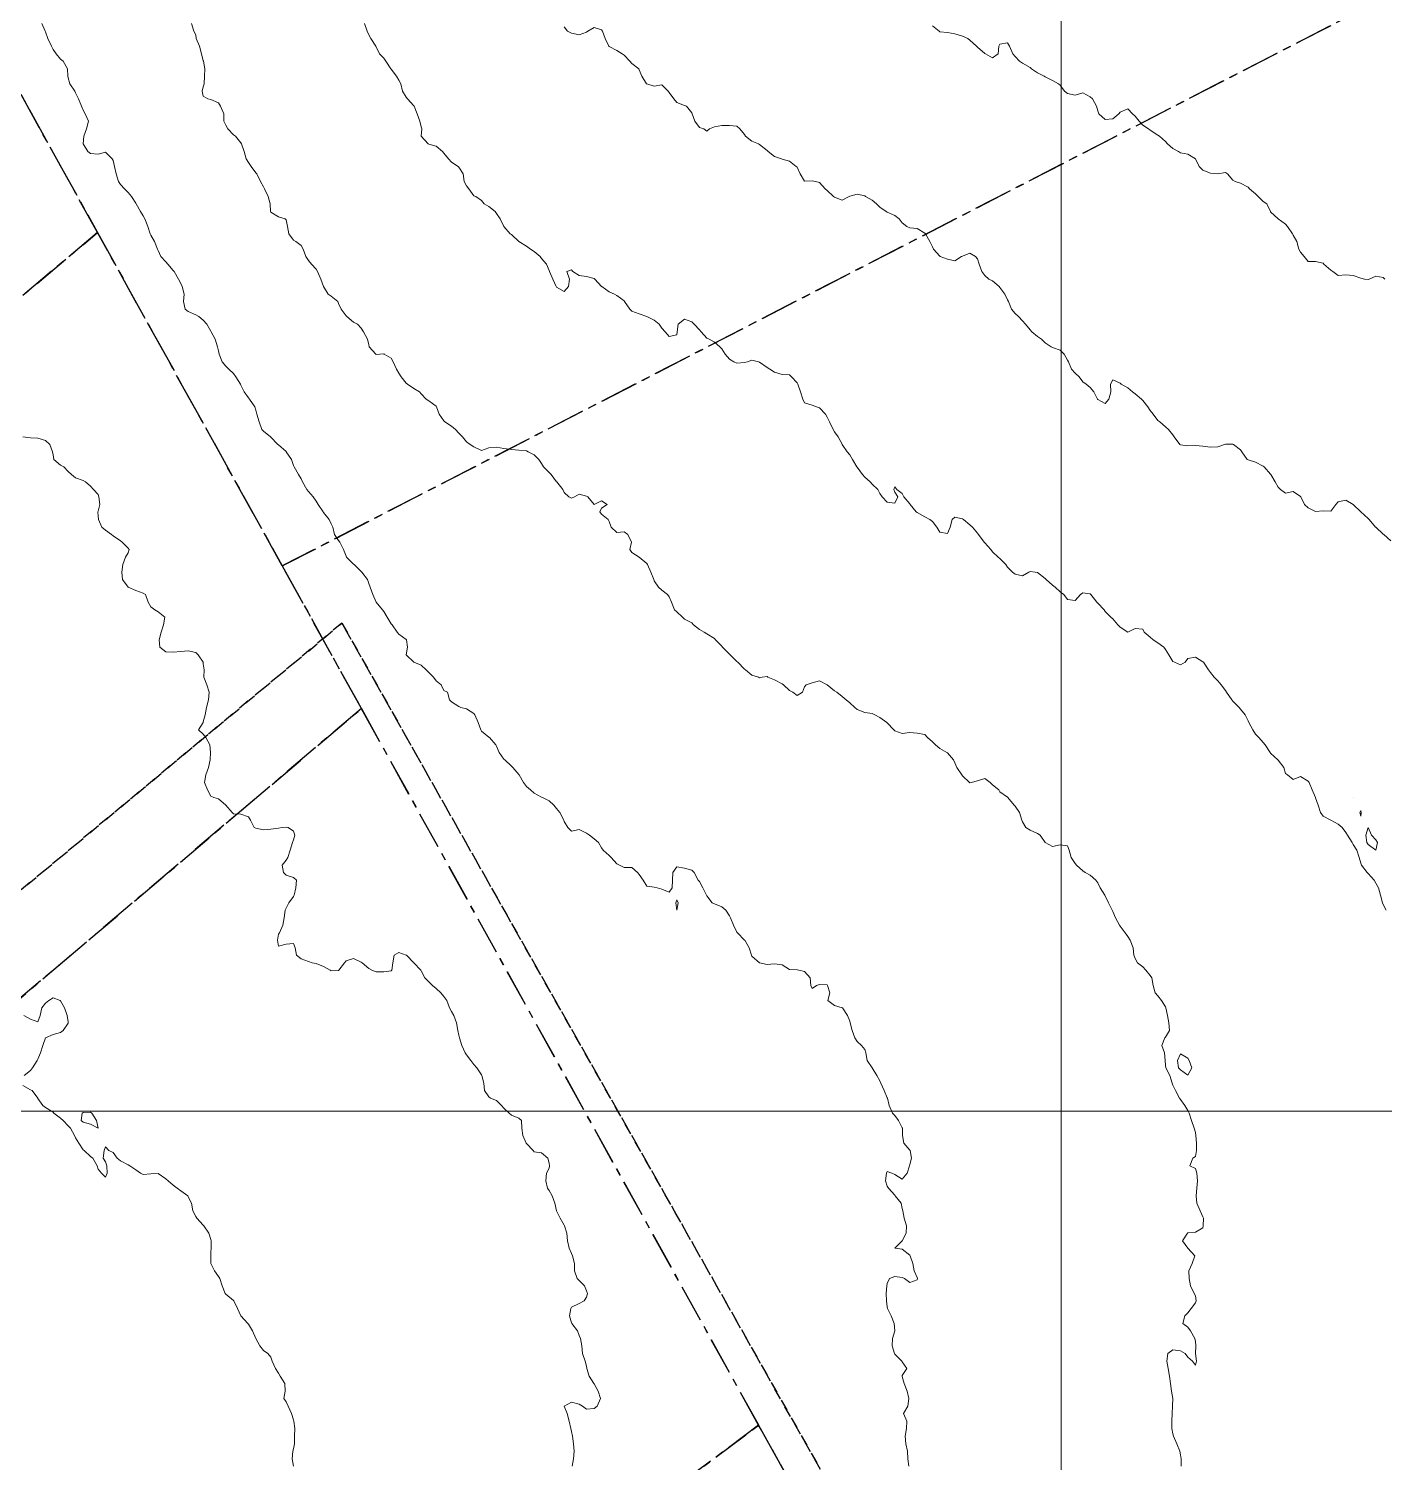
# Model space of a CAD drawing. Header units: centimetres. Extents: x 0 to 642158, y -847 to 649707.
# Drawn here: x 616598.1 to 616688.3, y 620064 to 620159.4 of the extents above; entities that cross this region are included whole.
import ezdxf

# ---------------------------------------------------------------- set-up
doc = ezdxf.new("R2010")
doc.units = ezdxf.units.CM
doc.header["$MEASUREMENT"] = 0
doc.linetypes.add('CENTERX2', pattern=[4, 2.5, -0.5, 0.5, -0.5])
doc.linetypes.add('JIS_02_0.7', pattern=[1.35, 0.75, -0.6])
for name, color, linetype, lineweight in [('MEV_grille', 254, 'Continuous', 9), ('WAL_parcellaire agricole', 7, 'JIS_02_0.7', 25), ('WAL_topographie 0.5', 253, 'Continuous', 20)]:
    doc.layers.add(name, color=color, linetype=linetype, lineweight=lineweight)
doc.layers.add('SPW_parcellaire cadastral', color=7, linetype='CENTERX2', lineweight=25, true_color=0xff0542)

# ---------------------------------------------------------------- blocks, each defined once
blk = doc.blocks.new('*U114')
at = {"layer": 'MEV_grille', "transparency": 33554687}
blk.add_lwpolyline([(-1338.461, 0), (1338.461, 0)], dxfattribs=at)
blk = doc.blocks.new('*U115')
at = {"layer": 'MEV_grille', "color": 0, "linetype": 'ByBlock', "lineweight": -2, "transparency": 16777216}
blk.add_blockref('*U114', (0, -2300), dxfattribs=at)
blk = doc.blocks.new('*U112')
at = {"layer": 'MEV_grille', "transparency": 33554687}
blk.add_lwpolyline([(0, 1825.476), (0, -1825.476)], dxfattribs=at)
blk = doc.blocks.new('*U113')
at = {"layer": 'MEV_grille', "color": 0, "linetype": 'ByBlock', "lineweight": -2, "transparency": 16777216}
blk.add_blockref('*U112', (1300, 0), dxfattribs=at)

msp = doc.modelspace()

# ---------------------------------------------------------------- linework, layer by layer
at = {"layer": 'SPW_parcellaire cadastral'}
for points in [[(616698.893, 620166.914), (616615.003, 620123.66), (616602.71, 620145.842), (616594.303, 620161.012), (616586.007, 620175.98), (616569.477, 620205.808), (616568.381, 620206.911), (616520.016, 620255.59), (616502.843, 620272.872), (616618.972, 620342.236), (616665.279, 620279.356), (616651.27, 620271.947), (616698.893, 620166.914)], [(616722.531, 619984.249), (616699.581, 619971.047), (616677.902, 620010.166), (616646.694, 620066.478), (616620.263, 620114.169), (616615.003, 620123.66), (616698.893, 620166.914), (616720.653, 620176.395), (616798.175, 620038.82), (616771.738, 620018.879), (616757.22, 620008.014), (616722.531, 619984.249)], [(616496.268, 620078.946), (616594.303, 620161.012), (616602.71, 620145.842), (616506.884, 620065.195), (616496.268, 620078.946)], [(616528.964, 620036.62), (616506.884, 620065.195), (616602.71, 620145.842), (616615.003, 620123.66), (616620.263, 620114.169), (616528.964, 620036.62)], [(616529.605, 620035.784), (616528.964, 620036.62), (616620.263, 620114.169), (616646.694, 620066.478), (616557.3, 619999.746), (616529.605, 620035.784)], [(616592.602, 619953.958), (616557.3, 619999.746), (616646.694, 620066.478), (616677.902, 620010.166), (616592.602, 619953.958)]]:
    msp.add_lwpolyline(points, dxfattribs=at)
at = {"layer": 'WAL_parcellaire agricole'}
for points in [[(616600.26, 620451.183), (616651.688, 620350.856), (616668.692, 620318.859), (616740.957, 620187.285), (616814.972, 620053.628), (616700.983, 619971.116), (616651.472, 620062.359), (616618.966, 620119.855), (616577.304, 620085.184), (616521.809, 620039.428), (616499.254, 620069.835), (616492.238, 620078.82), (616529.968, 620108.845), (616595.294, 620161.185), (616569.622, 620208.848), (616514.461, 620165.759), (616479.289, 620211.588), (616523.201, 620254.509), (616504.698, 620275.423), (616588.942, 620323.849), (616622.273, 620341.186), (616567.598, 620414.179), (616573.597, 620419.847), (616600.26, 620451.183)], [(616567.653, 619947.684), (616545.989, 619931.348), (616486.646, 620012.341), (616521.809, 620039.428), (616577.304, 620085.184), (616618.966, 620119.855), (616651.472, 620062.359), (616593.478, 620018.353), (616545.483, 619980.848), (616567.653, 619947.684)]]:
    msp.add_lwpolyline(points, dxfattribs=at)
at = {"layer": 'WAL_topographie 0.5'}
for points in [[(616599.012, 620159.75), (616599.233, 620159.25), (616599.25, 620159.208), (616599.401, 620158.75), (616599.647, 620158.25), (616599.75, 620158.029), (616599.952, 620157.75), (616600.25, 620157.391), (616600.427, 620157.25), (616600.704, 620156.75), (616600.728, 620156.25), (616600.75, 620156.135), (616600.864, 620155.75), (616601.197, 620155.25), (616601.25, 620155.154), (616601.452, 620154.75), (616601.639, 620154.25), (616601.75, 620154), (616601.878, 620153.75), (616602.113, 620153.25), (616601.977, 620152.75), (616601.799, 620152.25), (616601.761, 620151.75), (616602.062, 620151.25), (616602.25, 620151.114), (616602.75, 620151.062), (616603.25, 620151.194), (616603.694, 620150.75), (616603.75, 620150.639), (616603.847, 620150.25), (616603.943, 620149.75), (616604.106, 620149.25), (616604.25, 620149.048), (616604.51, 620148.75), (616604.75, 620148.52), (616604.975, 620148.25), (616605.25, 620147.792), (616605.272, 620147.75), (616605.576, 620147.25), (616605.75, 620146.957), (616605.865, 620146.75), (616606.049, 620146.25), (616606.214, 620145.75), (616606.25, 620145.676), (616606.492, 620145.25), (616606.711, 620144.75), (616606.75, 620144.655), (616606.913, 620144.25), (616607.25, 620143.907), (616607.39, 620143.75), (616607.75, 620143.332), (616607.811, 620143.25), (616608.099, 620142.75), (616608.25, 620142.464), (616608.353, 620142.25), (616608.471, 620141.75), (616608.433, 620141.25), (616608.548, 620140.75), (616608.75, 620140.592), (616609.25, 620140.373), (616609.455, 620140.25), (616609.75, 620140.02), (616609.975, 620139.75), (616610.25, 620139.292), (616610.272, 620139.25), (616610.527, 620138.75), (616610.7, 620138.25), (616610.75, 620137.964), (616610.793, 620137.75), (616611.013, 620137.25), (616611.25, 620136.952), (616611.456, 620136.75), (616611.75, 620136.456), (616611.917, 620136.25), (616612.22, 620135.75), (616612.25, 620135.687), (616612.465, 620135.25), (616612.75, 620134.839), (616612.832, 620134.75), (616613.177, 620134.25), (616613.25, 620134.036), (616613.317, 620133.75), (616613.458, 620133.25), (616613.647, 620132.75), (616613.75, 620132.62), (616614.209, 620132.25), (616614.25, 620132.227), (616614.713, 620131.75), (616614.75, 620131.71), (616615.25, 620131.269), (616615.27, 620131.25), (616615.606, 620130.75), (616615.75, 620130.337), (616615.792, 620130.25), (616616.083, 620129.75), (616616.25, 620129.462), (616616.356, 620129.25), (616616.637, 620128.75), (616616.75, 620128.61), (616617.055, 620128.25), (616617.25, 620127.969), (616617.4, 620127.75), (616617.714, 620127.25), (616617.75, 620127.21), (616618.127, 620126.75), (616618.25, 620126.462), (616618.36, 620126.25), (616618.487, 620125.75), (616618.75, 620125.361), (616618.836, 620125.25), (616619.07, 620124.75), (616619.25, 620124.31), (616619.285, 620124.25), (616619.75, 620123.785), (616619.787, 620123.75), (616620.25, 620123.298), (616620.3, 620123.25), (616620.665, 620122.75), (616620.75, 620122.488), (616620.846, 620122.25), (616621.03, 620121.75), (616621.242, 620121.25), (616621.25, 620121.239), (616621.673, 620120.75), (616621.75, 620120.629), (616621.99, 620120.25), (616622.25, 620119.815), (616622.307, 620119.75), (616622.641, 620119.25), (616622.75, 620119.128), (616623.25, 620118.762), (616623.26, 620118.75), (616623.322, 620118.25), (616623.25, 620117.75), (616623.75, 620117.25), (616623.75, 620117.25), (616624.25, 620117.058), (616624.583, 620116.75), (616624.75, 620116.572), (616625.052, 620116.25), (616625.25, 620116.018), (616625.564, 620115.75), (616625.75, 620115.368), (616626, 620115.25), (616626.118, 620114.75), (616626.25, 620114.625), (616626.75, 620114.315), (616626.887, 620114.25), (616627.25, 620114.147), (616627.75, 620113.842), (616627.811, 620113.75), (616628.037, 620113.25), (616628.21, 620112.75), (616628.25, 620112.673), (616628.75, 620112.276), (616628.785, 620112.25), (616629.211, 620111.75), (616629.25, 620111.664), (616629.435, 620111.25), (616629.75, 620110.794), (616629.803, 620110.75), (616630.25, 620110.335), (616630.34, 620110.25), (616630.75, 620109.779), (616630.77, 620109.75), (616631.043, 620109.25), (616631.25, 620108.977), (616631.506, 620108.75), (616631.75, 620108.548), (616632.25, 620108.278), (616632.306, 620108.25), (616632.75, 620108.034), (616633.059, 620107.75), (616633.25, 620107.509), (616633.469, 620107.25), (616633.726, 620106.75), (616633.75, 620106.659), (616634, 620106.25), (616634.25, 620106.013), (616634.75, 620106.114), (616635.25, 620105.887), (616635.45, 620105.75), (616635.75, 620105.511), (616636.038, 620105.25), (616636.25, 620104.896), (616636.359, 620104.75), (616636.75, 620104.382), (616636.879, 620104.25), (616637.25, 620103.844), (616637.438, 620103.75), (616637.75, 620103.594), (616638.25, 620103.591), (616638.645, 620103.25), (616638.75, 620103.117), (616639, 620102.75), (616639.25, 620102.357), (616639.75, 620102.294), (616639.95, 620102.25), (616640.25, 620102.156), (616640.75, 620101.95), (616640.95, 620102.25), (616640.958, 620102.75), (616640.979, 620103.25), (616641.25, 620103.632), (616641.75, 620103.542), (616642.25, 620103.405), (616642.412, 620103.25), (616642.672, 620102.75), (616642.75, 620102.654), (616642.978, 620102.25), (616643.225, 620101.75), (616643.25, 620101.713), (616643.607, 620101.25), (616643.75, 620101.164), (616644.25, 620100.964), (616644.512, 620100.75), (616644.75, 620100.37), (616644.829, 620100.25), (616645.03, 620099.75), (616645.25, 620099.292), (616645.282, 620099.25), (616645.75, 620098.767), (616645.768, 620098.75), (616646.065, 620098.25), (616646.221, 620097.75), (616646.25, 620097.685), (616646.75, 620097.25), (616646.75, 620097.25), (616647.25, 620097.145), (616647.75, 620097.173), (616648.25, 620097.118), (616648.75, 620096.812), (616649.25, 620096.788), (616649.375, 620096.75), (616649.75, 620096.662), (616650.118, 620096.25), (616650.156, 620095.75), (616650.25, 620095.536), (616650.55, 620095.75), (616650.75, 620095.806), (616651.25, 620095.779), (616651.273, 620095.75), (616651.434, 620095.25), (616651.306, 620094.75), (616651.75, 620094.402), (616652.25, 620094.261), (616652.263, 620094.25), (616652.609, 620093.75), (616652.75, 620093.375), (616652.785, 620093.25), (616652.917, 620092.75), (616653.097, 620092.25), (616653.25, 620092.011), (616653.536, 620091.75), (616653.75, 620091.485), (616653.825, 620091.25), (616653.917, 620090.75), (616654.25, 620090.25), (616654.25, 620090.25), (616654.552, 620089.75), (616654.75, 620089.396), (616654.816, 620089.25), (616655.036, 620088.75), (616655.25, 620088.27), (616655.26, 620088.25), (616655.38, 620087.75), (616655.589, 620087.25), (616655.75, 620087.078), (616656, 620086.75), (616656.25, 620086.275), (616656.26, 620086.25), (616656.264, 620085.75), (616656.354, 620085.25), (616656.75, 620084.775), (616656.763, 620084.75), (616656.861, 620084.25), (616656.75, 620083.822), (616656.727, 620083.75), (616656.583, 620083.25), (616656.25, 620082.85), (616655.75, 620083.159), (616655.55, 620083.25), (616655.25, 620083.357), (616655.207, 620083.25), (616655.142, 620082.75), (616655.25, 620082.387), (616655.325, 620082.25), (616655.75, 620081.778), (616655.774, 620081.75), (616656.174, 620081.25), (616656.25, 620080.893), (616656.277, 620080.75), (616656.382, 620080.25), (616656.536, 620079.75), (616656.509, 620079.25), (616656.25, 620078.75), (616656.25, 620078.75), (616655.75, 620078.25), (616656.25, 620078.191), (616656.75, 620077.788), (616656.772, 620077.75), (616656.946, 620077.25), (616657.044, 620076.75), (616657.25, 620076.313), (616657.268, 620076.25), (616657.25, 620076.15), (616656.75, 620075.972), (616656.393, 620076.25), (616656.25, 620076.309), (616655.75, 620076.369), (616655.393, 620076.25), (616655.25, 620075.917), (616655.229, 620075.75), (616655.184, 620075.25), (616655.21, 620074.75), (616655.25, 620074.35), (616655.274, 620074.25), (616655.5, 620073.75), (616655.72, 620073.25), (616655.75, 620072.75), (616655.75, 620072.75), (616655.75, 620072.75), (616655.603, 620072.25), (616655.587, 620071.75), (616655.731, 620071.25), (616655.75, 620071.2), (616656.224, 620070.75), (616656.25, 620070.704), (616656.563, 620070.25), (616656.25, 620069.796), (616656.237, 620069.75), (616656.25, 620069.714), (616656.383, 620069.25), (616656.572, 620068.75), (616656.686, 620068.25), (616656.615, 620067.75), (616656.327, 620067.25), (616656.544, 620066.75), (616656.524, 620066.25), (616656.436, 620065.75), (616656.485, 620065.25), (616656.59, 620064.75), (616656.62, 620064.25), (616656.682, 620063.75)], [(616608.969, 620159.75), (616609.125, 620159.25), (616609.25, 620159), (616609.281, 620158.75), (616609.485, 620158.25), (616609.627, 620157.75), (616609.75, 620157.283), (616609.761, 620157.25), (616609.845, 620156.75), (616609.835, 620156.25), (616609.803, 620155.75), (616609.75, 620155.55), (616609.667, 620155.25), (616609.75, 620154.917), (616610.05, 620154.75), (616610.25, 620154.705), (616610.75, 620154.477), (616610.893, 620154.25), (616611.107, 620153.75), (616611.105, 620153.25), (616611.25, 620152.988), (616611.378, 620152.75), (616611.75, 620152.358), (616611.883, 620152.25), (616612.25, 620151.81), (616612.285, 620151.75), (616612.458, 620151.25), (616612.604, 620150.75), (616612.75, 620150.51), (616612.926, 620150.25), (616613.25, 620149.821), (616613.303, 620149.75), (616613.556, 620149.25), (616613.75, 620148.897), (616613.818, 620148.75), (616614.073, 620148.25), (616614.193, 620147.75), (616614.226, 620147.25), (616614.25, 620147.21), (616614.75, 620146.9), (616615.2, 620146.75), (616615.25, 620146.7), (616615.35, 620146.25), (616615.441, 620145.75), (616615.75, 620145.336), (616615.893, 620145.25), (616616.25, 620144.982), (616616.401, 620144.75), (616616.58, 620144.25), (616616.75, 620143.992), (616616.947, 620143.75), (616617.25, 620143.401), (616617.346, 620143.25), (616617.56, 620142.75), (616617.75, 620142.25), (616617.75, 620142.25), (616618.06, 620141.75), (616618.25, 620141.609), (616618.687, 620141.25), (616618.75, 620141.132), (616618.909, 620140.75), (616619.25, 620140.298), (616619.297, 620140.25), (616619.75, 620139.887), (616620.012, 620139.75), (616620.25, 620139.487), (616620.411, 620139.25), (616620.662, 620138.75), (616620.75, 620138.375), (616620.792, 620138.25), (616621.233, 620137.75), (616621.25, 620137.731), (616621.5, 620137.75), (616621.75, 620137.77), (616621.779, 620137.75), (616622.25, 620137.483), (616622.387, 620137.25), (616622.602, 620136.75), (616622.75, 620136.479), (616622.907, 620136.25), (616623.25, 620135.821), (616623.33, 620135.75), (616623.75, 620135.466), (616624.131, 620135.25), (616624.25, 620135.103), (616624.566, 620134.75), (616624.75, 620134.644), (616625.25, 620134.288), (616625.273, 620134.25), (616625.446, 620133.75), (616625.75, 620133.313), (616625.813, 620133.25), (616626.25, 620132.97), (616626.525, 620132.75), (616626.75, 620132.485), (616627, 620132.25), (616627.25, 620131.93), (616627.5, 620131.75), (616627.75, 620131.577), (616628.25, 620131.346), (616628.75, 620131.523), (616629.25, 620131.565), (616629.75, 620131.47), (616630.25, 620131.417), (616630.75, 620131.365), (616631.25, 620131.31), (616631.359, 620131.25), (616631.75, 620131.046), (616632.075, 620130.75), (616632.25, 620130.481), (616632.39, 620130.25), (616632.75, 620129.881), (616632.881, 620129.75), (616633.25, 620129.266), (616633.266, 620129.25), (616633.664, 620128.75), (616633.75, 620128.55), (616634.072, 620128.25), (616634.25, 620128.161), (616634.442, 620128.25), (616634.75, 620128.441), (616635.25, 620128.294), (616635.327, 620128.25), (616635.75, 620127.75), (616636.25, 620128), (616636.625, 620127.75), (616636.25, 620127.5), (616636.135, 620127.25), (616636.25, 620127.1), (616636.688, 620126.75), (616636.75, 620126.625), (616636.875, 620126.25), (616637.25, 620125.875), (616637.75, 620125.923), (616638, 620125.75), (616638.226, 620125.25), (616638.118, 620124.75), (616638.25, 620124.558), (616638.75, 620124.25), (616638.75, 620124.25), (616639.25, 620123.833), (616639.308, 620123.75), (616639.525, 620123.25), (616639.721, 620122.75), (616639.75, 620122.679), (616640.036, 620122.25), (616640.25, 620122.045), (616640.632, 620121.75), (616640.75, 620121.596), (616640.905, 620121.25), (616641.102, 620120.75), (616641.25, 620120.607), (616641.635, 620120.25), (616641.75, 620120.113), (616642.25, 620119.885), (616642.359, 620119.75), (616642.75, 620119.437), (616643.076, 620119.25), (616643.25, 620119.136), (616643.75, 620118.823), (616643.825, 620118.75), (616644.25, 620118.314), (616644.297, 620118.25), (616644.75, 620117.797), (616644.797, 620117.75), (616645.25, 620117.297), (616645.319, 620117.25), (616645.75, 620116.794), (616645.825, 620116.75), (616646.25, 620116.381), (616646.679, 620116.25), (616646.75, 620116.225), (616646.917, 620116.25), (616647.25, 620116.296), (616647.313, 620116.25), (616647.75, 620116.083), (616648.25, 620115.813), (616648.344, 620115.75), (616648.75, 620115.379), (616648.964, 620115.25), (616649.25, 620115.036), (616649.603, 620115.25), (616649.75, 620115.607), (616649.85, 620115.75), (616650.25, 620115.875), (616650.75, 620116.009), (616651.25, 620115.75), (616651.25, 620115.75), (616651.75, 620115.341), (616651.893, 620115.25), (616652.25, 620114.972), (616652.523, 620114.75), (616652.75, 620114.558), (616653.083, 620114.25), (616653.25, 620114.102), (616653.75, 620113.917), (616654.25, 620113.845), (616654.417, 620113.75), (616654.75, 620113.576), (616655.219, 620113.25), (616655.25, 620113.222), (616655.697, 620112.75), (616655.75, 620112.687), (616656.25, 620112.5), (616656.75, 620112.568), (616657.25, 620112.542), (616657.75, 620112.434), (616657.925, 620112.25), (616658.25, 620111.961), (616658.456, 620111.75), (616658.75, 620111.521), (616659.221, 620111.25), (616659.25, 620111.219), (616659.667, 620110.75), (616659.75, 620110.562), (616659.872, 620110.25), (616660.213, 620109.75), (616660.25, 620109.7), (616660.732, 620109.25), (616660.75, 620109.234), (616660.833, 620109.25), (616661.25, 620109.35), (616661.75, 620109.509), (616662.107, 620109.25), (616662.25, 620109.1), (616662.662, 620108.75), (616662.75, 620108.635), (616663.25, 620108.276), (616663.281, 620108.25), (616663.694, 620107.75), (616663.75, 620107.678), (616664.04, 620107.25), (616664.203, 620106.75), (616664.25, 620106.635), (616664.477, 620106.25), (616664.75, 620106.074), (616665.25, 620105.855), (616665.432, 620105.75), (616665.75, 620105.25), (616665.75, 620105.25), (616666.25, 620104.987), (616666.75, 620105.107), (616667.25, 620105.036), (616667.355, 620104.75), (616667.49, 620104.25), (616667.75, 620103.868), (616667.83, 620103.75), (616668.25, 620103.361), (616668.408, 620103.25), (616668.75, 620103.083), (616669.132, 620102.75), (616669.25, 620102.576), (616669.41, 620102.25), (616669.722, 620101.75), (616669.75, 620101.714), (616669.974, 620101.25), (616670.207, 620100.75), (616670.25, 620100.673), (616670.436, 620100.25), (616670.707, 620099.75), (616670.75, 620099.696), (616671.067, 620099.25), (616671.25, 620099), (616671.414, 620098.75), (616671.603, 620098.25), (616671.664, 620097.75), (616671.75, 620097.536), (616671.898, 620097.25), (616672.25, 620096.993), (616672.454, 620096.75), (616672.75, 620096.399), (616672.843, 620096.25), (616672.942, 620095.75), (616673.083, 620095.25), (616673.25, 620095.061), (616673.495, 620094.75), (616673.75, 620094.321), (616673.786, 620094.25), (616673.887, 620093.75), (616673.982, 620093.25), (616674.024, 620092.75), (616673.75, 620092.303), (616673.706, 620092.25), (616673.526, 620091.75), (616673.701, 620091.25), (616673.731, 620090.75), (616673.75, 620090.417), (616673.778, 620090.25), (616674.05, 620089.75), (616674.193, 620089.25), (616674.25, 620089.107), (616674.429, 620088.75), (616674.69, 620088.25), (616674.75, 620088.154), (616675.05, 620087.75), (616675.25, 620087.432), (616675.341, 620087.25), (616675.494, 620086.75), (616675.667, 620086.25), (616675.75, 620085.95), (616675.784, 620085.75), (616675.831, 620085.25), (616675.819, 620084.75), (616675.75, 620084.361), (616675.583, 620084.25), (616675.375, 620083.75), (616675.75, 620083.562), (616675.843, 620083.25), (616675.885, 620082.75), (616675.846, 620082.25), (616675.809, 620081.75), (616675.852, 620081.25), (616676.062, 620080.75), (616676.25, 620080.341), (616676.285, 620080.25), (616676.27, 620079.75), (616676.25, 620079.607), (616675.75, 620079.315), (616675.25, 620079.278), (616675.214, 620079.25), (616674.893, 620078.75), (616675.25, 620078.25), (616675.25, 620078.25), (616675.708, 620077.75), (616675.536, 620077.25), (616675.321, 620076.75), (616675.342, 620076.25), (616675.427, 620075.75), (616675.673, 620075.25), (616675.75, 620075.083), (616675.809, 620074.75), (616675.75, 620074.617), (616675.475, 620074.25), (616675.25, 620073.95), (616675.036, 620073.75), (616674.906, 620073.25), (616675.25, 620073), (616675.433, 620072.75), (616675.717, 620072.25), (616675.75, 620072.05), (616675.787, 620071.75), (616675.765, 620071.25), (616675.83, 620070.75), (616675.75, 620070.464), (616675.55, 620070.75), (616675.25, 620071), (616675.074, 620071.25), (616674.75, 620071.422), (616674.25, 620071.493), (616673.923, 620071.25), (616673.848, 620070.75), (616673.932, 620070.25), (616674.023, 620069.75), (616674.09, 620069.25), (616674.156, 620068.75), (616674.25, 620068.25), (616674.25, 620068.25), (616674.25, 620068.249), (616674.232, 620067.75), (616674.197, 620067.25), (616674.181, 620066.75), (616674.178, 620066.25), (616674.25, 620065.908), (616674.289, 620065.75), (616674.512, 620065.25), (616674.712, 620064.75), (616674.75, 620064.5), (616674.792, 620064.25), (616674.797, 620063.75)], [(616620.475, 620159.75), (616620.642, 620159.25), (616620.75, 620159), (616620.89, 620158.75), (616621.229, 620158.25), (616621.25, 620158.206), (616621.478, 620157.75), (616621.75, 620157.459), (616621.891, 620157.25), (616622.229, 620156.75), (616622.25, 620156.723), (616622.611, 620156.25), (616622.75, 620155.987), (616622.879, 620155.75), (616622.996, 620155.25), (616623.25, 620154.847), (616623.328, 620154.75), (616623.75, 620154.287), (616623.779, 620154.25), (616623.971, 620153.75), (616624.143, 620153.25), (616624.25, 620152.875), (616624.292, 620152.75), (616624.25, 620152.25), (616624.7, 620151.75), (616624.75, 620151.731), (616625.25, 620151.59), (616625.665, 620151.25), (616625.75, 620151.129), (616626.056, 620150.75), (616626.25, 620150.531), (616626.7, 620150.25), (616626.75, 620150.194), (616627.026, 620149.75), (616627.094, 620149.25), (616627.25, 620148.962), (616627.407, 620148.75), (616627.75, 620148.288), (616627.875, 620148.25), (616628.25, 620147.977), (616628.429, 620147.75), (616628.75, 620147.57), (616629.171, 620147.25), (616629.25, 620147.113), (616629.5, 620146.75), (616629.75, 620146.25), (616629.75, 620146.25), (616630.173, 620145.75), (616630.25, 620145.713), (616630.75, 620145.25), (616630.75, 620145.25), (616631.25, 620144.95), (616631.511, 620144.75), (616631.75, 620144.583), (616632.157, 620144.25), (616632.25, 620144.118), (616632.583, 620143.75), (616632.75, 620143.313), (616632.783, 620143.25), (616632.995, 620142.75), (616633.221, 620142.25), (616633.25, 620142.211), (616633.75, 620141.926), (616634.04, 620142.25), (616634.103, 620142.75), (616633.938, 620143.25), (616634.25, 620143.369), (616634.343, 620143.25), (616634.75, 620142.982), (616635.25, 620142.913), (616635.75, 620142.797), (616635.795, 620142.75), (616636.25, 620142.262), (616636.267, 620142.25), (616636.75, 620141.891), (616637.094, 620141.75), (616637.25, 620141.661), (616637.75, 620141.292), (616637.777, 620141.25), (616638.129, 620140.75), (616638.25, 620140.612), (616638.75, 620140.432), (616639.25, 620140.25), (616639.25, 620140.25), (616639.75, 620140.026), (616640.068, 620139.75), (616640.25, 620139.489), (616640.47, 620139.25), (616640.75, 620138.932), (616641.25, 620139.05), (616641.278, 620139.25), (616641.343, 620139.75), (616641.75, 620140.083), (616642.25, 620139.914), (616642.4, 620139.75), (616642.75, 620139.382), (616642.873, 620139.25), (616643.25, 620138.816), (616643.409, 620138.75), (616643.75, 620138.558), (616644.114, 620138.25), (616644.25, 620138.109), (616644.471, 620137.75), (616644.75, 620137.42), (616645.05, 620137.25), (616645.25, 620137.144), (616645.75, 620137.2), (616645.95, 620137.25), (616646.25, 620137.354), (616646.679, 620137.25), (616646.75, 620137.231), (616647.25, 620136.868), (616647.432, 620136.75), (616647.75, 620136.55), (616648.25, 620136.406), (616648.75, 620136.371), (616648.879, 620136.25), (616649.25, 620135.839), (616649.303, 620135.75), (616649.48, 620135.25), (616649.636, 620134.75), (616649.75, 620134.515), (616650.25, 620134.355), (616650.536, 620134.25), (616650.75, 620134.187), (616651.132, 620133.75), (616651.25, 620133.564), (616651.409, 620133.25), (616651.652, 620132.75), (616651.75, 620132.583), (616651.976, 620132.25), (616652.25, 620131.767), (616652.26, 620131.75), (616652.573, 620131.25), (616652.75, 620131.048), (616652.942, 620130.75), (616653.235, 620130.25), (616653.25, 620130.229), (616653.607, 620129.75), (616653.75, 620129.562), (616654.107, 620129.25), (616654.25, 620129.104), (616654.612, 620128.75), (616654.75, 620128.488), (616654.922, 620128.25), (616655.25, 620127.911), (616655.75, 620127.833), (616655.959, 620128.25), (616655.75, 620128.562), (616655.678, 620128.75), (616655.75, 620128.917), (616655.886, 620128.75), (616656.25, 620128.483), (616656.35, 620128.25), (616656.75, 620127.783), (616656.777, 620127.75), (616657.163, 620127.25), (616657.25, 620127.206), (616657.75, 620126.936), (616658.077, 620126.75), (616658.25, 620126.607), (616658.555, 620126.25), (616658.75, 620125.917), (616659.25, 620125.813), (616659.439, 620126.25), (616659.577, 620126.75), (616659.75, 620126.911), (616660.25, 620126.804), (616660.313, 620126.75), (616660.75, 620126.406), (616660.92, 620126.25), (616661.25, 620125.839), (616661.319, 620125.75), (616661.696, 620125.25), (616661.75, 620125.191), (616662.138, 620124.75), (616662.25, 620124.602), (616662.638, 620124.25), (616662.75, 620124.148), (616663.13, 620123.75), (616663.25, 620123.588), (616663.578, 620123.25), (616663.75, 620123.122), (616664.25, 620123.01), (616664.679, 620123.25), (616664.75, 620123.29), (616665.083, 620123.25), (616665.25, 620123.232), (616665.75, 620122.833), (616665.821, 620122.75), (616666.25, 620122.375), (616666.411, 620122.25), (616666.75, 620121.941), (616666.991, 620121.75), (616667.25, 620121.417), (616667.75, 620121.369), (616668.098, 620121.75), (616668.25, 620121.867), (616668.75, 620121.808), (616668.794, 620121.75), (616669.196, 620121.25), (616669.25, 620121.181), (616669.681, 620120.75), (616669.75, 620120.631), (616670.131, 620120.25), (616670.25, 620120.131), (616670.598, 620119.75), (616670.75, 620119.591), (616671.25, 620119.25), (616671.75, 620119.5), (616672.25, 620119.442), (616672.336, 620119.25), (616672.75, 620118.917), (616672.932, 620118.75), (616673.25, 620118.544), (616673.655, 620118.25), (616673.75, 620118.098), (616673.972, 620117.75), (616674.25, 620117.296), (616674.35, 620117.25), (616674.75, 620117.076), (616675.058, 620117.25), (616675.25, 620117.5), (616675.75, 620117.589), (616676.25, 620117.287), (616676.294, 620117.25), (616676.611, 620116.75), (616676.75, 620116.571), (616676.993, 620116.25), (616677.25, 620116.018), (616677.47, 620115.75), (616677.75, 620115.382), (616677.828, 620115.25), (616678.165, 620114.75), (616678.25, 620114.668), (616678.661, 620114.25), (616678.75, 620114.139), (616679.057, 620113.75), (616679.25, 620113.343), (616679.295, 620113.25), (616679.563, 620112.75), (616679.75, 620112.464), (616679.969, 620112.25), (616680.25, 620111.912), (616680.395, 620111.75), (616680.72, 620111.25), (616680.75, 620111.209), (616681.236, 620110.75), (616681.25, 620110.731), (616681.629, 620110.25), (616681.75, 620109.85), (616681.875, 620109.75), (616682.25, 620109.45), (616682.75, 620109.65), (616683.25, 620109.337), (616683.312, 620109.25), (616683.521, 620108.75), (616683.736, 620108.25), (616683.75, 620108.226), (616683.906, 620107.75), (616684.079, 620107.25), (616684.25, 620107), (616684.75, 620106.75), (616684.75, 620106.75), (616685.25, 620106.485), (616685.517, 620106.25), (616685.75, 620105.932), (616685.858, 620105.75), (616686.168, 620105.25), (616686.25, 620105.112), (616686.5, 620104.75), (616686.648, 620104.25), (616686.75, 620103.883), (616686.803, 620103.75), (616687.171, 620103.25), (616687.25, 620103.183), (616687.648, 620102.75), (616687.75, 620102.558), (616687.94, 620102.25), (616688.067, 620101.75), (616688.186, 620101.25), (616688.25, 620101.129), (616688.433, 620100.75)], [(616633.75, 620159.544), (616633.988, 620159.25), (616634.25, 620159.113), (616634.75, 620158.993), (616635.25, 620159.172), (616635.324, 620159.25), (616635.75, 620159.496), (616636.25, 620159.337), (616636.315, 620159.25), (616636.475, 620158.75), (616636.727, 620158.25), (616636.75, 620158.22), (616637.25, 620157.967), (616637.621, 620157.75), (616637.75, 620157.645), (616638.116, 620157.25), (616638.25, 620157.093), (616638.712, 620156.75), (616638.75, 620156.679), (616638.932, 620156.25), (616639.24, 620155.75), (616639.25, 620155.739), (616639.75, 620155.596), (616640.25, 620155.679), (616640.679, 620155.25), (616640.75, 620155.172), (616641.05, 620154.75), (616641.25, 620154.493), (616641.75, 620154.308), (616641.9, 620154.25), (616642.25, 620153.812), (616642.26, 620153.75), (616642.453, 620153.25), (616642.75, 620152.843), (616643.036, 620152.75), (616643.25, 620152.6), (616643.417, 620152.75), (616643.75, 620152.886), (616644.25, 620152.96), (616644.75, 620152.96), (616645.25, 620152.917), (616645.433, 620152.75), (616645.75, 620152.37), (616645.829, 620152.25), (616646.25, 620151.923), (616646.675, 620151.75), (616646.75, 620151.706), (616647.25, 620151.307), (616647.333, 620151.25), (616647.75, 620150.917), (616648.204, 620150.75), (616648.25, 620150.732), (616648.75, 620150.602), (616649.182, 620150.25), (616649.25, 620150.187), (616649.464, 620149.75), (616649.75, 620149.267), (616650.25, 620149.286), (616650.472, 620149.25), (616650.75, 620149.178), (616651.125, 620148.75), (616651.25, 620148.639), (616651.677, 620148.25), (616651.75, 620148.19), (616652.25, 620147.993), (616652.725, 620148.25), (616652.75, 620148.272), (616653.25, 620148.393), (616653.75, 620148.286), (616653.797, 620148.25), (616654.25, 620148), (616654.524, 620147.75), (616654.75, 620147.528), (616655.179, 620147.25), (616655.25, 620147.192), (616655.75, 620146.974), (616656.045, 620146.75), (616656.25, 620146.485), (616656.558, 620146.25), (616656.75, 620146.161), (616657.25, 620146.117), (616657.75, 620145.804), (616657.789, 620145.75), (616658.083, 620145.25), (616658.25, 620144.902), (616658.331, 620144.75), (616658.75, 620144.264), (616658.779, 620144.25), (616659.25, 620144.076), (616659.75, 620143.954), (616660.194, 620144.25), (616660.25, 620144.285), (616660.75, 620144.482), (616661.13, 620144.25), (616661.25, 620144.107), (616661.373, 620143.75), (616661.543, 620143.25), (616661.75, 620142.984), (616662.009, 620142.75), (616662.25, 620142.623), (616662.686, 620142.25), (616662.75, 620142.18), (616663.075, 620141.75), (616663.25, 620141.38), (616663.311, 620141.25), (616663.525, 620140.75), (616663.75, 620140.463), (616663.972, 620140.25), (616664.25, 620139.966), (616664.456, 620139.75), (616664.75, 620139.364), (616664.879, 620139.25), (616665.25, 620138.939), (616665.519, 620138.75), (616665.75, 620138.5), (616666.15, 620138.25), (616666.25, 620138.204), (616666.75, 620138.026), (616667.019, 620137.75), (616667.25, 620137.359), (616667.3, 620137.25), (616667.5, 620136.75), (616667.75, 620136.494), (616668.013, 620136.25), (616668.25, 620135.917), (616668.487, 620135.75), (616668.75, 620135.542), (616669, 620135.25), (616669.24, 620134.75), (616669.25, 620134.735), (616669.75, 620134.477), (616669.99, 620134.75), (616670.119, 620135.25), (616670.1, 620135.75), (616670.25, 620136.05), (616670.75, 620135.829), (616670.818, 620135.75), (616671.25, 620135.518), (616671.564, 620135.25), (616671.75, 620135.123), (616672.163, 620134.75), (616672.25, 620134.668), (616672.575, 620134.25), (616672.75, 620134), (616672.95, 620133.75), (616673.25, 620133.348), (616673.393, 620133.25), (616673.75, 620132.917), (616673.967, 620132.75), (616674.25, 620132.389), (616674.339, 620132.25), (616674.721, 620131.75), (616674.75, 620131.723), (616675.25, 620131.659), (616675.75, 620131.676), (616676.25, 620131.628), (616676.75, 620131.566), (616677.25, 620131.576), (616677.694, 620131.75), (616677.75, 620131.775), (616678.25, 620131.767), (616678.274, 620131.75), (616678.75, 620131.38), (616678.842, 620131.25), (616679.202, 620130.75), (616679.25, 620130.721), (616679.75, 620130.568), (616680.25, 620130.304), (616680.32, 620130.25), (616680.75, 620129.776), (616680.779, 620129.75), (616681.057, 620129.25), (616681.25, 620128.896), (616681.417, 620128.75), (616681.75, 620128.509), (616682.25, 620128.618), (616682.75, 620128.288), (616682.761, 620128.25), (616683, 620127.75), (616683.25, 620127.533), (616683.75, 620127.288), (616684.25, 620127.331), (616684.75, 620127.313), (616685.1, 620127.75), (616685.25, 620127.937), (616685.75, 620128.04), (616686.25, 620127.75), (616686.25, 620127.75), (616686.75, 620127.263), (616686.763, 620127.25), (616687.25, 620126.807), (616687.311, 620126.75), (616687.737, 620126.25), (616687.75, 620126.231), (616688.25, 620125.785), (616688.288, 620125.75), (616688.75, 620125.321)], [(616658.25, 620159.611), (616658.698, 620159.25), (616658.75, 620159.21), (616659.25, 620159.159), (616659.75, 620159.079), (616660.25, 620158.924), (616660.619, 620158.75), (616660.75, 620158.653), (616661.181, 620158.25), (616661.25, 620158.179), (616661.75, 620157.769), (616661.783, 620157.75), (616662.25, 620157.47), (616662.639, 620157.75), (616662.683, 620158.25), (616662.75, 620158.393), (616663.25, 620158.467), (616663.385, 620158.25), (616663.599, 620157.75), (616663.75, 620157.565), (616664.054, 620157.25), (616664.25, 620157.128), (616664.75, 620156.825), (616664.838, 620156.75), (616665.25, 620156.47), (616665.69, 620156.25), (616665.75, 620156.212), (616666.25, 620155.971), (616666.645, 620155.75), (616666.75, 620155.645), (616667.05, 620155.25), (616667.25, 620155.089), (616667.75, 620154.992), (616668.25, 620155.134), (616668.75, 620154.886), (616668.91, 620154.75), (616669.169, 620154.25), (616669.25, 620153.956), (616669.335, 620153.75), (616669.75, 620153.372), (616670.25, 620153.412), (616670.653, 620153.75), (616670.75, 620153.857), (616671.25, 620154.074), (616671.574, 620153.75), (616671.75, 620153.588), (616672, 620153.25), (616672.25, 620152.99), (616672.633, 620152.75), (616672.75, 620152.662), (616673.25, 620152.333), (616673.358, 620152.25), (616673.75, 620151.896), (616673.883, 620151.75), (616674.25, 620151.439), (616674.62, 620151.25), (616674.75, 620151.158), (616675.25, 620151.06), (616675.75, 620150.75), (616675.75, 620150.75), (616676, 620150.25), (616676.25, 620149.99), (616676.75, 620149.798), (616677.25, 620149.75), (616677.75, 620149.833), (616677.875, 620149.75), (616678.25, 620149.341), (616678.393, 620149.25), (616678.75, 620149.136), (616679.25, 620148.875), (616679.347, 620148.75), (616679.75, 620148.429), (616679.925, 620148.25), (616680.25, 620147.917), (616680.491, 620147.75), (616680.737, 620147.25), (616680.75, 620147.229), (616681.25, 620146.75), (616681.25, 620146.75), (616681.75, 620146.398), (616681.868, 620146.25), (616682.212, 620145.75), (616682.25, 620145.667), (616682.492, 620145.25), (616682.625, 620144.75), (616682.75, 620144.55), (616682.977, 620144.25), (616683.25, 620143.917), (616683.75, 620143.917), (616684.25, 620143.802), (616684.294, 620143.75), (616684.75, 620143.342), (616684.902, 620143.25), (616685.25, 620142.992), (616685.75, 620143.038), (616686.25, 620142.991), (616686.75, 620142.813), (616687, 620142.75), (616687.25, 620142.721), (616687.312, 620142.75), (616687.75, 620142.934), (616688.25, 620142.863), (616688.347, 620142.75)], [(616597.75, 620132.25), (616598.25, 620132.176), (616598.75, 620132.167), (616599.25, 620132.01), (616599.533, 620131.75), (616599.712, 620131.25), (616599.75, 620131.05), (616599.794, 620130.75), (616600.25, 620130.372), (616600.477, 620130.25), (616600.75, 620129.95), (616600.972, 620129.75), (616601.25, 620129.523), (616601.75, 620129.345), (616601.917, 620129.25), (616602.25, 620128.964), (616602.45, 620128.75), (616602.75, 620128.404), (616602.803, 620128.25), (616602.875, 620127.75), (616602.75, 620127.3), (616602.731, 620127.25), (616602.75, 620127), (616602.778, 620126.75), (616603, 620126.25), (616603.25, 620126.044), (616603.635, 620125.75), (616603.75, 620125.671), (616604.25, 620125.329), (616604.35, 620125.25), (616604.75, 620124.85), (616604.808, 620124.75), (616604.75, 620124.536), (616604.583, 620124.25), (616604.395, 620123.75), (616604.335, 620123.25), (616604.368, 620122.75), (616604.75, 620122.25), (616604.75, 620122.25), (616605.25, 620122.024), (616605.75, 620121.858), (616605.91, 620121.75), (616606.069, 620121.25), (616606.25, 620120.941), (616606.517, 620120.75), (616606.75, 620120.604), (616607.197, 620120.25), (616607.103, 620119.75), (616606.937, 620119.25), (616606.811, 620118.75), (616606.865, 620118.25), (616607.25, 620117.938), (616607.75, 620117.921), (616608.25, 620117.966), (616608.75, 620118.019), (616609.25, 620117.891), (616609.417, 620117.75), (616609.733, 620117.25), (616609.75, 620117.15), (616609.803, 620116.75), (616609.791, 620116.25), (616609.993, 620115.75), (616610.142, 620115.25), (616610.1, 620114.75), (616609.958, 620114.25), (616609.862, 620113.75), (616609.75, 620113.281), (616609.737, 620113.25), (616609.437, 620112.75), (616609.75, 620112.472), (616609.924, 620112.25), (616610.193, 620111.75), (616610.221, 620111.25), (616610.199, 620110.75), (616610.103, 620110.25), (616609.913, 620109.75), (616609.825, 620109.25), (616610.018, 620108.75), (616610.25, 620108.344), (616610.438, 620108.25), (616610.75, 620108.154), (616611.25, 620107.75), (616611.25, 620107.75), (616611.673, 620107.25), (616611.75, 620107.173), (616612.25, 620107.15), (616612.75, 620106.964), (616612.891, 620106.75), (616613.125, 620106.25), (616613.25, 620106.212), (616613.75, 620106.105), (616614.25, 620106.135), (616614.75, 620106.213), (616615, 620106.25), (616615.25, 620106.281), (616615.393, 620106.25), (616615.75, 620106), (616615.846, 620105.75), (616615.75, 620105.438), (616615.69, 620105.25), (616615.533, 620104.75), (616615.37, 620104.25), (616615.25, 620104.073), (616615, 620103.75), (616615.091, 620103.25), (616615.25, 620103.091), (616615.75, 620102.928), (616615.958, 620102.75), (616615.908, 620102.25), (616615.796, 620101.75), (616615.75, 620101.659), (616615.429, 620101.25), (616615.25, 620100.893), (616615.204, 620100.75), (616615.125, 620100.25), (616615.031, 620099.75), (616614.812, 620099.25), (616614.75, 620099.15), (616614.683, 620098.75), (616614.75, 620098.35), (616615.25, 620098.5), (616615.75, 620098.536), (616615.855, 620098.25), (616615.938, 620097.75), (616616.25, 620097.523), (616616.75, 620097.336), (616617, 620097.25), (616617.25, 620097.194), (616617.75, 620097), (616618.19, 620096.75), (616618.25, 620096.715), (616618.75, 620096.729), (616618.772, 620096.75), (616619.136, 620097.25), (616619.25, 620097.375), (616619.75, 620097.528), (616620.25, 620097.302), (616620.306, 620097.25), (616620.75, 620096.863), (616620.956, 620096.75), (616621.25, 620096.654), (616621.75, 620096.655), (616622.25, 620096.726), (616622.288, 620096.75), (616622.355, 620097.25), (616622.445, 620097.75), (616622.75, 620097.94), (616623.25, 620097.764), (616623.267, 620097.75), (616623.75, 620097.25), (616623.75, 620097.25), (616624.228, 620096.75), (616624.25, 620096.722), (616624.493, 620096.25), (616624.75, 620095.985), (616624.985, 620095.75), (616625.25, 620095.531), (616625.553, 620095.25), (616625.75, 620095), (616625.942, 620094.75), (616626.136, 620094.25), (616626.25, 620094.012), (616626.407, 620093.75), (616626.583, 620093.25), (616626.689, 620092.75), (616626.75, 620092.438), (616626.793, 620092.25), (616626.94, 620091.75), (616627.167, 620091.25), (616627.25, 620091.12), (616627.536, 620090.75), (616627.75, 620090.491), (616627.956, 620090.25), (616628.25, 620089.796), (616628.276, 620089.75), (616628.413, 620089.25), (616628.448, 620088.75), (616628.75, 620088.331), (616628.864, 620088.25), (616629.25, 620088.08), (616629.594, 620087.75), (616629.75, 620087.572), (616630.096, 620087.25), (616630.25, 620087.1), (616630.75, 620086.908), (616630.926, 620086.75), (616630.94, 620086.25), (616631, 620085.75), (616631.235, 620085.25), (616631.25, 620085.226), (616631.704, 620084.75), (616631.75, 620084.673), (616632.25, 620084.594), (616632.673, 620084.25), (616632.75, 620083.917), (616632.779, 620083.75), (616632.75, 620083.583), (616632.583, 620083.25), (616632.531, 620082.75), (616632.646, 620082.25), (616632.75, 620082.094), (616632.954, 620081.75), (616633.136, 620081.25), (616633.25, 620080.75), (616633.25, 620080.75), (616633.493, 620080.25), (616633.75, 620079.8), (616633.78, 620079.75), (616633.938, 620079.25), (616633.988, 620078.75), (616634.093, 620078.25), (616634.25, 620077.906), (616634.319, 620077.75), (616634.436, 620077.25), (616634.45, 620076.75), (616634.625, 620076.25), (616634.75, 620076.114), (616635.098, 620075.75), (616635.25, 620075.432), (616635.299, 620075.25), (616635.25, 620075), (616635.096, 620074.75), (616634.75, 620074.583), (616634.25, 620074.333), (616634.19, 620074.25), (616634.105, 620073.75), (616634.25, 620073.292), (616634.274, 620073.25), (616634.641, 620072.75), (616634.75, 620072.459), (616634.843, 620072.25), (616634.932, 620071.75), (616634.979, 620071.25), (616635.159, 620070.75), (616635.25, 620070.417), (616635.274, 620070.25), (616635.421, 620069.75), (616635.731, 620069.25), (616635.75, 620069.226), (616636.013, 620068.75), (616636.174, 620068.25), (616635.946, 620067.75), (616635.75, 620067.583), (616635.25, 620067.546), (616634.969, 620067.75), (616634.75, 620067.89), (616634.25, 620068.011), (616633.75, 620067.75), (616633.96, 620067.25), (616634.095, 620066.75), (616634.209, 620066.25), (616634.25, 620066.05), (616634.317, 620065.75), (616634.372, 620065.25), (616634.429, 620064.75), (616634.383, 620064.25), (616634.288, 620063.75)], [(616686.25, 620108.25), (616686.25, 620108.249), (616686.25, 620108.25), (616686.25, 620108.25), (616686.25, 620108.25)], [(616686.782, 620107.25), (616686.75, 620107), (616686.683, 620107.25), (616686.75, 620107.375), (616686.782, 620107.25)], [(616687.75, 620104.75), (616687.75, 620104.75), (616687.75, 620104.75), (616687.25, 620105.125), (616687.154, 620105.25), (616687.089, 620105.75), (616687.25, 620106.25), (616687.25, 620106.25), (616687.25, 620106.25), (616687.464, 620105.75), (616687.75, 620105.434), (616687.863, 620105.25), (616687.75, 620104.75)], [(616641.25, 620100.75), (616641.341, 620101.25), (616641.25, 620101.45), (616641.183, 620101.25), (616641.25, 620100.75)], [(616597.817, 620093.75), (616598.25, 620093.49), (616598.75, 620093.312), (616598.885, 620093.75), (616599.007, 620094.25), (616599.25, 620094.554), (616599.47, 620094.75), (616599.75, 620094.925), (616600.217, 620094.75), (616600.25, 620094.729), (616600.506, 620094.25), (616600.682, 620093.75), (616600.75, 620093.321), (616600.757, 620093.25), (616600.75, 620093.23), (616600.434, 620092.75), (616600.25, 620092.618), (616599.75, 620092.477), (616599.25, 620092.25), (616599.25, 620092.25), (616599.062, 620091.75), (616598.917, 620091.25), (616598.75, 620090.83), (616598.706, 620090.75), (616598.379, 620090.25), (616598.25, 620090.083), (616597.822, 620089.75)], [(616675.519, 620090.25), (616675.25, 620089.783), (616674.75, 620090.118), (616674.636, 620090.25), (616674.563, 620090.75), (616674.75, 620091.2), (616675.25, 620090.896), (616675.328, 620090.75), (616675.519, 620090.25)], [(616597.75, 620089.09), (616598.25, 620088.796), (616598.361, 620088.75), (616598.729, 620088.25), (616598.75, 620088.219), (616599.076, 620087.75), (616599.25, 620087.629), (616599.75, 620087.315), (616599.813, 620087.25), (616600.25, 620086.909), (616600.436, 620086.75), (616600.75, 620086.395), (616600.923, 620086.25), (616601.176, 620085.75), (616601.25, 620085.602), (616601.476, 620085.25), (616601.75, 620084.808), (616601.833, 620084.75), (616602.25, 620084.355), (616602.404, 620084.25), (616602.682, 620083.75), (616602.75, 620083.522), (616602.981, 620083.25), (616603.25, 620082.981), (616603.35, 620083.25), (616603.324, 620083.75), (616603.25, 620084), (616603.096, 620084.25), (616603.143, 620084.75), (616603.25, 620085), (616603.464, 620084.75), (616603.75, 620084.625), (616604.011, 620084.25), (616604.25, 620084.067), (616604.75, 620083.802), (616604.85, 620083.75), (616605.25, 620083.478), (616605.563, 620083.25), (616605.75, 620083.169), (616606.25, 620083.207), (616606.75, 620083.219), (616607.25, 620082.868), (616607.404, 620082.75), (616607.75, 620082.46), (616608.01, 620082.25), (616608.25, 620082.083), (616608.712, 620081.75), (616608.75, 620081.679), (616608.957, 620081.25), (616609.045, 620080.75), (616609.25, 620080.375), (616609.313, 620080.25), (616609.75, 620079.794), (616609.776, 620079.75), (616610.116, 620079.25), (616610.25, 620078.827), (616610.276, 620078.75), (616610.27, 620078.25), (616610.25, 620078), (616610.238, 620077.75), (616610.25, 620077.251), (616610.25, 620077.25), (616610.5, 620076.75), (616610.75, 620076.383), (616610.845, 620076.25), (616610.992, 620075.75), (616611.208, 620075.25), (616611.25, 620075.202), (616611.75, 620074.783), (616611.786, 620074.75), (616612.019, 620074.25), (616612.25, 620073.75), (616612.25, 620073.75), (616612.719, 620073.25), (616612.75, 620073.204), (616613.028, 620072.75), (616613.25, 620072.25), (616613.25, 620072.25), (616613.509, 620071.75), (616613.75, 620071.441), (616614.036, 620071.25), (616614.25, 620071), (616614.336, 620070.75), (616614.556, 620070.25), (616614.75, 620069.946), (616614.872, 620069.75), (616615.174, 620069.25), (616615.189, 620068.75), (616615.115, 620068.25), (616615.25, 620068.044), (616615.401, 620067.75), (616615.611, 620067.25), (616615.75, 620066.833), (616615.774, 620066.75), (616615.845, 620066.25), (616615.811, 620065.75), (616615.811, 620065.25), (616615.75, 620064.917), (616615.708, 620064.75), (616615.662, 620064.25), (616615.75, 620063.75)], [(616602.75, 620086.25), (616602.75, 620086.25), (616602.75, 620086.25), (616602.25, 620086.522), (616601.75, 620086.635), (616601.619, 620086.75), (616601.698, 620087.25), (616601.75, 620087.298), (616602.25, 620087.317), (616602.337, 620087.25), (616602.635, 620086.75), (616602.75, 620086.25), (616602.75, 620086.25)]]:
    msp.add_lwpolyline(points, dxfattribs=at)

# ---------------------------------------------------------------- block references
at = {"layer": 'MEV_grille', "transparency": 33554687}
for name, p in [('*U113', (615366.814, 620593.644)), ('*U115', (616669.481, 622387.381))]:
    msp.add_blockref(name, p, dxfattribs=at)

doc.saveas('drawing.dxf')
